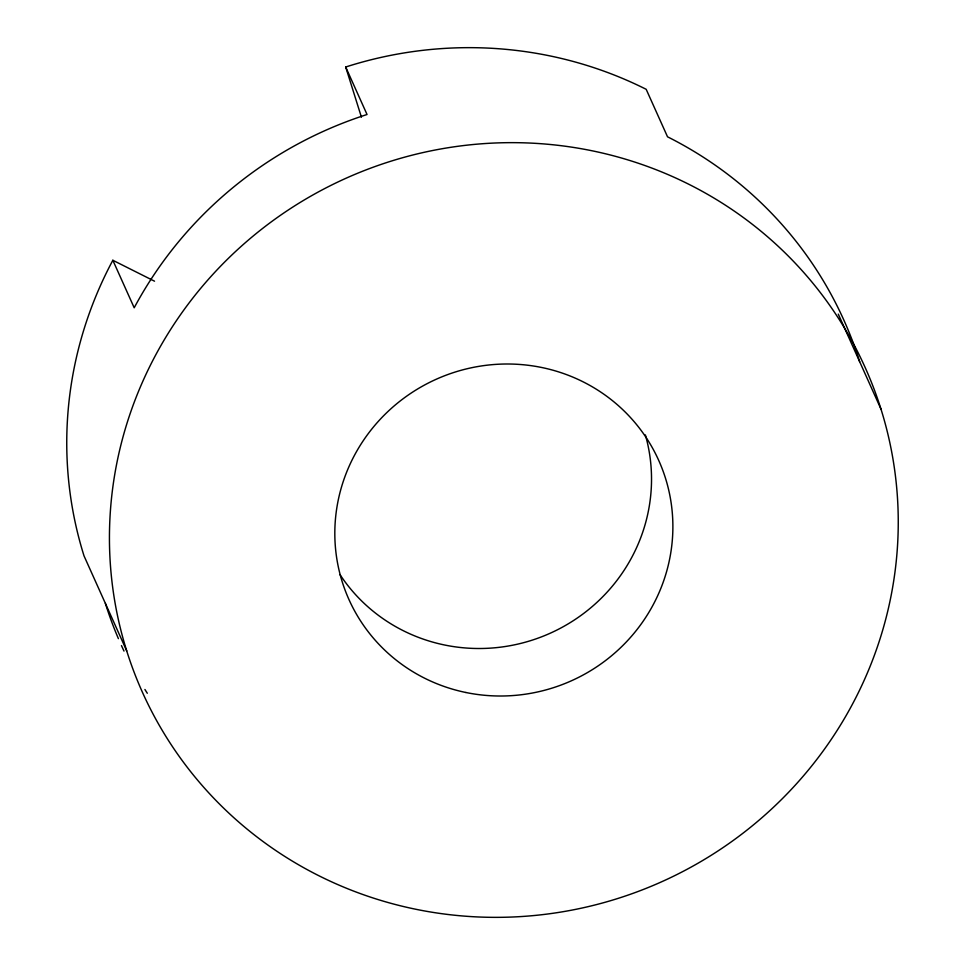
<?xml version="1.0" encoding="UTF-8"?>
<svg xmlns="http://www.w3.org/2000/svg" width="965" height="965" viewBox="0 0 965 965"><rect width="100%" height="100%" fill="white"/><g stroke="black" fill="none" stroke-linecap="round" stroke-linejoin="round"><path stroke-width="1.45" d="M126.729 650.905L84.027 555.9A396.169 385.542 -24.2 0 1 112.845 260.273L154.533 281.189M838.271 314.095L880.973 409.1A396.169 385.542 -24.2 0 1 415.276 909.151A396.169 385.542 -24.2 0 1 215.291 271.756A396.169 385.542 -24.2 0 1 880.973 409.1M859.622 361.598A396.169 385.542 -24.2 0 0 667.527 136.801L646.176 89.299A396.169 385.542 -24.2 0 0 345.687 67.007L367.038 114.509A396.169 385.542 -24.2 0 0 134.195 307.775L112.845 260.273M345.687 67.007L361.429 117.187M147.307 693.268A396.169 385.542 -24.2 0 1 144.919 689.48M124.002 651.086A396.169 385.542 -24.2 0 1 121.457 645.585M118.406 638.649A396.169 385.542 -24.2 0 1 105.378 603.402M645.392 434.938A169.792 165.232 -24.2 0 1 551.28 632.738A169.792 165.232 -24.2 0 1 339.994 574.609M465.89 692.496A169.792 165.232 -24.2 0 0 665.476 478.182A169.792 165.232 -24.2 0 0 380.186 419.329A169.792 165.232 -24.2 0 0 465.89 692.496"/></g></svg>
